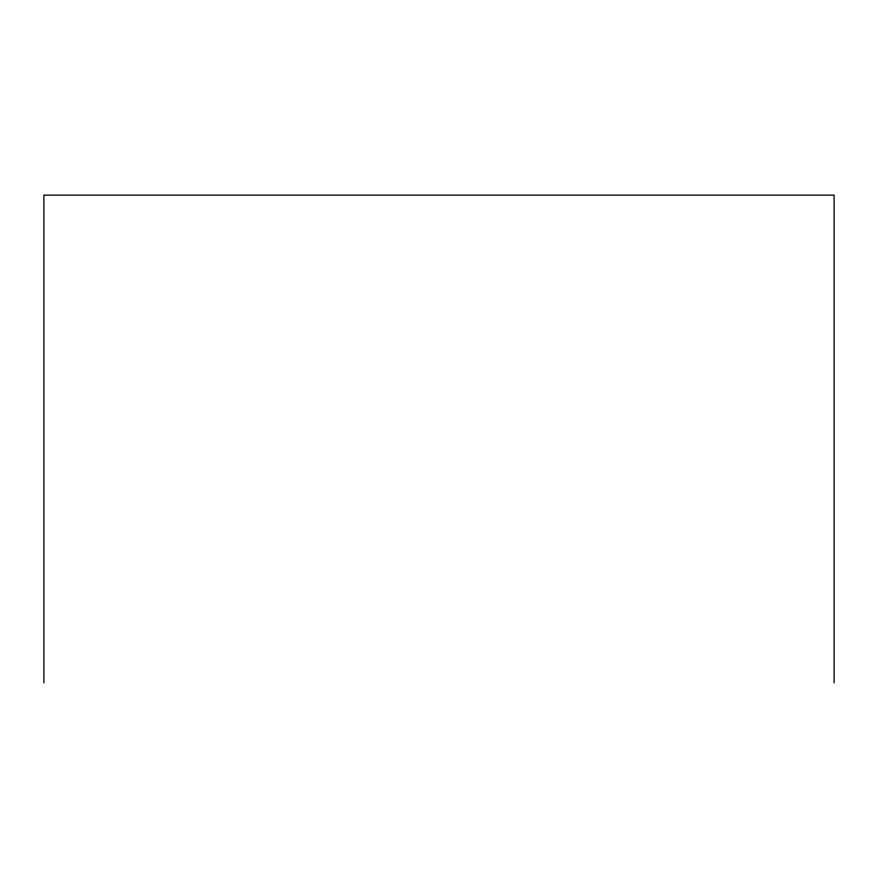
<?xml version="1.0" encoding="UTF-8"?>
<svg xmlns="http://www.w3.org/2000/svg" width="878" height="878" viewBox="0 0 878 878"><rect width="100%" height="100%" fill="white"/><g stroke="black" fill="none" stroke-linecap="round" stroke-linejoin="round"><path stroke-width="1.32" d="M834.1 682.865L834.1 195.136L43.9 195.136L43.9 682.865"/></g></svg>
